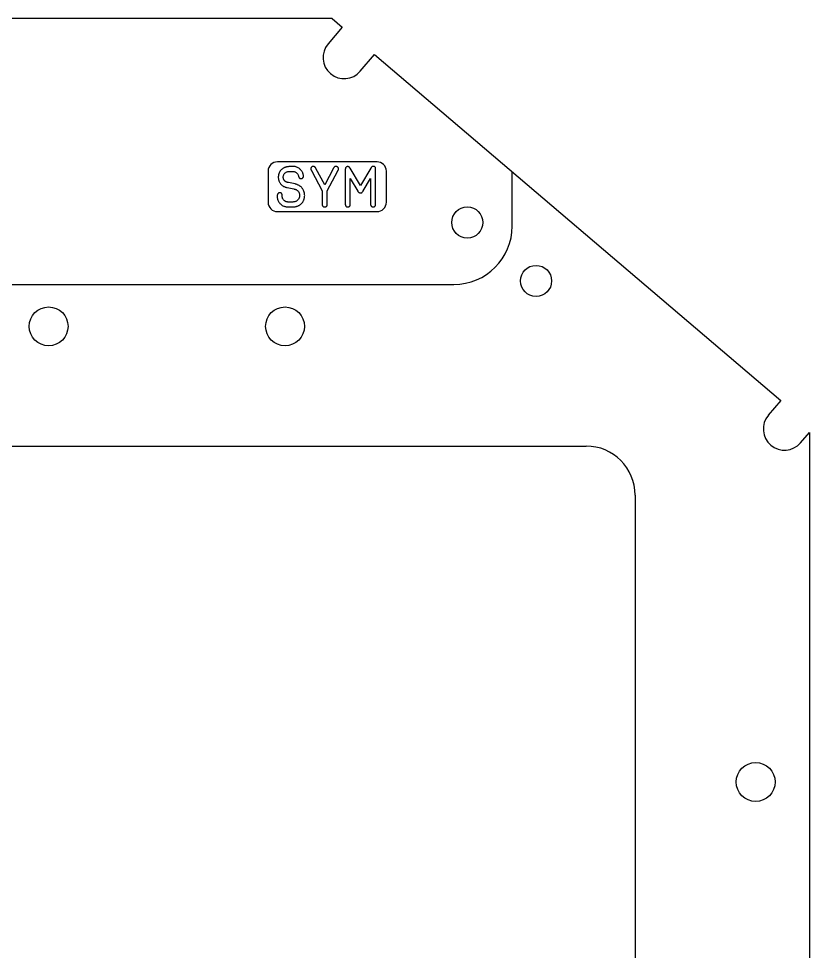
# Model space of a CAD drawing. Header units: inches. Extents: x -3.21 to 3.21, y -7.56 to -0.53.
# Drawn here: x 0.664 to 3.205, y -3.525 to -0.525 of the extents above; entities that cross this region are included whole.
import ezdxf

# ---------------------------------------------------------------- set-up
doc = ezdxf.new("R2010")
doc.units = ezdxf.units.IN
doc.header["$MEASUREMENT"] = 0

msp = doc.modelspace()

# ---------------------------------------------------------------- linework, layer by layer
at = {"color": 7, "linetype": 'Continuous', "lineweight": 25}
for p, q in [((1.6711, -0.5255), (-1.6711, -0.5255)), ((1.6711, -0.5255), (1.7036, -0.5531)), ((1.7036, -0.5531), (1.6582, -0.6064)), ((1.7618, -0.6946), (1.8072, -0.6413)), ((1.8072, -0.6413), (3.1137, -1.7534)), ((1.8155, -0.986), (1.4955, -0.986)), ((1.4655, -1.016), (1.4655, -1.116)), ((1.5443, -1.0008), (1.5317, -1.0014)), ((1.5328, -1.017), (1.5426, -1.0168)), ((1.5426, -1.0168), (1.5435, -1.0168)), ((1.5455, -1.0008), (1.5443, -1.0008)), ((1.6041, -1.0135), (1.6046, -1.0142)), ((1.6046, -1.0142), (1.6394, -1.0794)), ((1.6473, -1.0596), (1.6194, -1.0071)), ((1.6755, -1.0064), (1.6473, -1.0596)), ((1.6554, -1.0794), (1.6892, -1.015)), ((1.6892, -1.015), (1.6896, -1.0144)), ((1.7135, -1.0114), (1.7136, -1.1203)), ((1.7623, -1.0622), (1.7289, -1.0067)), ((1.7958, -1.006), (1.7623, -1.0622)), ((1.8111, -1.122), (1.8111, -1.0093)), ((1.8455, -1.116), (1.8455, -1.016)), ((2.25, -1.1925), (2.25, -1.0182)), ((1.7296, -1.1207), (1.7296, -1.0395)), ((1.7296, -1.0395), (1.7539, -1.0802)), ((1.7711, -1.0792), (1.795, -1.0395)), ((1.795, -1.0395), (1.795, -1.121)), ((1.5272, -1.0687), (1.5483, -1.0731)), ((1.5523, -1.0571), (1.5311, -1.0528)), ((1.6394, -1.0794), (1.6394, -1.1218)), ((1.6554, -1.1212), (1.6554, -1.0794)), ((1.5108, -1.0951), (1.5108, -1.0935)), ((1.5317, -1.1309), (1.5444, -1.1309)), ((1.5436, -1.1152), (1.5319, -1.1152)), ((1.4955, -1.146), (1.8155, -1.146)), ((-2.0625, -1.38), (2.0625, -1.38)), ((3.1137, -1.7534), (3.0732, -1.8009)), ((3.1768, -1.8891), (3.205, -1.8559)), ((3.205, -1.8559), (3.205, -7.5625)), ((-2.4875, -1.9), (2.4875, -1.9)), ((2.645, -2.0575), (2.645, -7.07))]:
    msp.add_line(p, q, dxfattribs=at)
for centre, radius in [((2.1057, -1.181), 0.05), ((2.3265, -1.369), 0.05), ((0.76, -1.515), 0.0625), ((1.52, -1.515), 0.0625), ((3.0325, -2.98), 0.0625)]:
    msp.add_circle(centre, radius, dxfattribs=at)
for centre, radius, start, end in [((1.71, -0.6505), 0.068, 139.5956, 319.5956), ((1.4955, -1.016), 0.03, 90, 180), ((1.8155, -1.016), 0.03, 0, 90), ((1.4955, -1.116), 0.03, 180, 270), ((1.8155, -1.116), 0.03, 270, 0), ((2.0625, -1.1925), 0.1875, 270, 0), ((3.125, -1.845), 0.068, 139.5956, 319.5956), ((2.4875, -2.0575), 0.1575, 0, 90)]:
    msp.add_arc(centre, radius, start, end, dxfattribs=at)
for points, knots in [([(1.5317, -1.0014), (1.5305, -1.0015), (1.5282, -1.0017), (1.5247, -1.0023), (1.5215, -1.0032), (1.5183, -1.0043), (1.5154, -1.0058), (1.5127, -1.0075), (1.5101, -1.0094), (1.5077, -1.0116), (1.5055, -1.014), (1.5036, -1.0166), (1.502, -1.0193), (1.5006, -1.0222), (1.4996, -1.0253), (1.4988, -1.0284), (1.4983, -1.0318), (1.4982, -1.0341), (1.4981, -1.0352)], [0, 0, 0, 0, 0.068381, 0.134233, 0.198524, 0.260693, 0.321999, 0.383071, 0.443897, 0.505669, 0.56708, 0.627587, 0.687368, 0.747729, 0.80835, 0.870166, 0.934001, 1, 1, 1, 1]), ([(1.5142, -1.0349), (1.5143, -1.0336), (1.5144, -1.0312), (1.5155, -1.0278), (1.5171, -1.0247), (1.5193, -1.0221), (1.5221, -1.02), (1.5253, -1.0184), (1.5289, -1.0173), (1.5314, -1.0171), (1.5328, -1.017)], [0, 0, 0, 0, 0.129699, 0.250963, 0.369076, 0.488549, 0.609183, 0.731673, 0.861054, 1, 1, 1, 1]), ([(1.5435, -1.0168), (1.5448, -1.0168), (1.5473, -1.0169), (1.5508, -1.0177), (1.554, -1.019), (1.5567, -1.0208), (1.559, -1.0232), (1.561, -1.026), (1.5625, -1.0294), (1.5631, -1.0318), (1.5635, -1.0331)], [0, 0, 0, 0, 0.136644, 0.262932, 0.380987, 0.495106, 0.610496, 0.730734, 0.859322, 1, 1, 1, 1]), ([(1.5748, -1.0178), (1.574, -1.0164), (1.5723, -1.0139), (1.5693, -1.0105), (1.566, -1.0076), (1.5622, -1.0051), (1.5583, -1.0032), (1.5542, -1.0018), (1.5499, -1.001), (1.5469, -1.0009), (1.5455, -1.0008)], [0, 0, 0, 0, 0.131003, 0.257622, 0.382066, 0.507094, 0.631272, 0.753387, 0.87528, 1, 1, 1, 1]), ([(1.5793, -1.0313), (1.5792, -1.0303), (1.5791, -1.0281), (1.5781, -1.0247), (1.5767, -1.0212), (1.5755, -1.0189), (1.5748, -1.0178)], [0, 0, 0, 0, 0.214499, 0.459554, 0.724968, 1, 1, 1, 1]), ([(1.6108, -1.0008), (1.6102, -1.0008), (1.6091, -1.0009), (1.6076, -1.0014), (1.6061, -1.002), (1.6049, -1.003), (1.6038, -1.0042), (1.603, -1.0055), (1.6025, -1.007), (1.6024, -1.008), (1.6024, -1.0085)], [0, 0, 0, 0, 0.132796, 0.258293, 0.382484, 0.508778, 0.632443, 0.751123, 0.873627, 1, 1, 1, 1]), ([(1.6024, -1.0085), (1.6024, -1.0089), (1.6024, -1.0095), (1.6026, -1.0102), (1.6028, -1.0109), (1.6032, -1.0116), (1.6036, -1.0125), (1.6039, -1.0131), (1.6041, -1.0135)], [0, 0, 0, 0, 0.180621, 0.344202, 0.441827, 0.584311, 0.771976, 1, 1, 1, 1]), ([(1.6194, -1.0071), (1.6191, -1.0066), (1.6185, -1.0056), (1.6176, -1.0042), (1.6165, -1.0031), (1.6155, -1.0022), (1.6144, -1.0015), (1.6132, -1.001), (1.612, -1.0008), (1.6112, -1.0008), (1.6108, -1.0008)], [0, 0, 0, 0, 0.159728, 0.306464, 0.438866, 0.560897, 0.675132, 0.783553, 0.89021, 1, 1, 1, 1]), ([(1.6836, -1.0008), (1.6828, -1.0008), (1.6812, -1.0008), (1.679, -1.002), (1.677, -1.0038), (1.676, -1.0055), (1.6755, -1.0064)], [0, 0, 0, 0, 0.227391, 0.450865, 0.703928, 1, 1, 1, 1]), ([(1.692, -1.0083), (1.6919, -1.0078), (1.6919, -1.0068), (1.6914, -1.0053), (1.6906, -1.004), (1.6895, -1.0029), (1.6883, -1.002), (1.6868, -1.0013), (1.6853, -1.0009), (1.6841, -1.0008), (1.6836, -1.0008)], [0, 0, 0, 0, 0.126872, 0.245839, 0.362914, 0.484015, 0.609723, 0.733702, 0.862125, 1, 1, 1, 1]), ([(1.6896, -1.0144), (1.6899, -1.014), (1.6902, -1.0135), (1.6905, -1.0129), (1.6906, -1.0127)], [0, 0, 0, 0, 0.684683, 1, 1, 1, 1]), ([(1.6906, -1.0127), (1.691, -1.012), (1.6918, -1.0106), (1.6919, -1.009), (1.692, -1.0083)], [0, 0, 0, 0, 0.540897, 1, 1, 1, 1]), ([(1.7218, -1.0012), (1.7211, -1.0012), (1.7199, -1.0012), (1.7181, -1.0017), (1.7166, -1.0025), (1.7154, -1.0036), (1.7145, -1.0051), (1.7139, -1.0069), (1.7136, -1.0091), (1.7135, -1.0106), (1.7135, -1.0114)], [0, 0, 0, 0, 0.131363, 0.247704, 0.354167, 0.460184, 0.572987, 0.698011, 0.838777, 1, 1, 1, 1]), ([(1.7289, -1.0067), (1.7286, -1.0062), (1.728, -1.0053), (1.7272, -1.0041), (1.7264, -1.0031), (1.7253, -1.0021), (1.7238, -1.0013), (1.7225, -1.0012), (1.7218, -1.0012)], [0, 0, 0, 0, 0.180134, 0.33639, 0.467656, 0.579524, 0.780795, 1, 1, 1, 1]), ([(1.8035, -1.0008), (1.8028, -1.0008), (1.8013, -1.0008), (1.7996, -1.0016), (1.7984, -1.0025), (1.7976, -1.0034), (1.7967, -1.0046), (1.7961, -1.0055), (1.7958, -1.006)], [0, 0, 0, 0, 0.233282, 0.442763, 0.55123, 0.677088, 0.828103, 1, 1, 1, 1]), ([(1.8111, -1.0093), (1.8111, -1.0086), (1.8111, -1.0073), (1.8108, -1.0055), (1.8102, -1.004), (1.8094, -1.0027), (1.8083, -1.0018), (1.8069, -1.0011), (1.8053, -1.0008), (1.8042, -1.0008), (1.8035, -1.0008)], [0, 0, 0, 0, 0.1552549, 0.2915789, 0.4126424, 0.5234844, 0.6296542, 0.7386262, 0.8610216, 1, 1, 1, 1]), ([(1.4981, -1.0352), (1.4982, -1.0366), (1.4983, -1.0394), (1.4991, -1.0434), (1.5003, -1.0474), (1.5019, -1.0511), (1.504, -1.0546), (1.5065, -1.0578), (1.5093, -1.0607), (1.5114, -1.0622), (1.5125, -1.063)], [0, 0, 0, 0, 0.1274508, 0.2540327, 0.3799176, 0.5074309, 0.6339409, 0.7569213, 0.8782407, 1, 1, 1, 1]), ([(1.5243, -1.051), (1.5236, -1.0506), (1.5221, -1.0499), (1.5201, -1.0484), (1.5184, -1.0467), (1.5169, -1.0447), (1.5157, -1.0424), (1.5149, -1.04), (1.5143, -1.0375), (1.5143, -1.0358), (1.5142, -1.0349)], [0, 0, 0, 0, 0.121612, 0.242447, 0.362945, 0.488851, 0.614853, 0.740468, 0.867254, 1, 1, 1, 1]), ([(1.5635, -1.0331), (1.5636, -1.0337), (1.564, -1.0347), (1.5646, -1.0361), (1.5655, -1.0373), (1.5664, -1.0383), (1.5674, -1.039), (1.5686, -1.0396), (1.5699, -1.0398), (1.5708, -1.0398), (1.5713, -1.0398)], [0, 0, 0, 0, 0.154021, 0.293256, 0.417897, 0.536847, 0.646879, 0.75929, 0.876961, 1, 1, 1, 1]), ([(1.5713, -1.0398), (1.5719, -1.0398), (1.573, -1.0397), (1.5745, -1.0392), (1.5759, -1.0385), (1.5771, -1.0374), (1.5781, -1.0362), (1.5788, -1.0347), (1.5792, -1.0331), (1.5793, -1.0319), (1.5793, -1.0313)], [0, 0, 0, 0, 0.13088, 0.253124, 0.37161, 0.491676, 0.612369, 0.734709, 0.86264, 1, 1, 1, 1]), ([(1.5125, -1.063), (1.5134, -1.0636), (1.5155, -1.0649), (1.5189, -1.0665), (1.5229, -1.0677), (1.5257, -1.0683), (1.5272, -1.0687)], [0, 0, 0, 0, 0.2160272, 0.4521657, 0.7134274, 1, 1, 1, 1]), ([(1.5311, -1.0528), (1.5304, -1.0526), (1.5291, -1.0523), (1.5273, -1.0519), (1.5257, -1.0515), (1.5247, -1.0511), (1.5243, -1.051)], [0, 0, 0, 0, 0.302919, 0.569251, 0.801778, 1, 1, 1, 1]), ([(1.5483, -1.0731), (1.549, -1.0733), (1.5504, -1.0736), (1.5524, -1.0741), (1.5541, -1.0747), (1.5552, -1.0751), (1.5556, -1.0753)], [0, 0, 0, 0, 0.302411, 0.568123, 0.800631, 1, 1, 1, 1]), ([(1.583, -1.0943), (1.5829, -1.0931), (1.5829, -1.0908), (1.5824, -1.0875), (1.5817, -1.0843), (1.5809, -1.0812), (1.5796, -1.0783), (1.5783, -1.0754), (1.5765, -1.0727), (1.5746, -1.0702), (1.5725, -1.0678), (1.5701, -1.0656), (1.5676, -1.0637), (1.5649, -1.0619), (1.562, -1.0604), (1.5589, -1.059), (1.5557, -1.0579), (1.5534, -1.0574), (1.5523, -1.0571)], [0, 0, 0, 0, 0.065995, 0.130262, 0.192676, 0.254053, 0.314151, 0.374557, 0.435265, 0.49621, 0.557413, 0.618187, 0.679031, 0.740776, 0.803132, 0.866769, 0.932378, 1, 1, 1, 1]), ([(1.5556, -1.0753), (1.5564, -1.0758), (1.5581, -1.0767), (1.5603, -1.0785), (1.5622, -1.0806), (1.5638, -1.083), (1.5651, -1.0856), (1.5662, -1.0883), (1.5668, -1.0912), (1.5669, -1.0931), (1.5669, -1.0941)], [0, 0, 0, 0, 0.12257, 0.244174, 0.366966, 0.493233, 0.620313, 0.746003, 0.871694, 1, 1, 1, 1]), ([(1.7621, -1.0861), (1.7626, -1.0861), (1.7635, -1.0861), (1.7647, -1.0859), (1.7658, -1.0855), (1.7669, -1.0849), (1.7678, -1.084), (1.7688, -1.0827), (1.77, -1.0811), (1.7707, -1.0799), (1.7711, -1.0792)], [0, 0, 0, 0, 0.11479, 0.216829, 0.313114, 0.402301, 0.506757, 0.63991, 0.804363, 1, 1, 1, 1]), ([(1.5032, -1.0853), (1.5026, -1.0853), (1.5014, -1.0854), (1.4996, -1.086), (1.4981, -1.087), (1.4968, -1.0883), (1.4958, -1.09), (1.4951, -1.0919), (1.4946, -1.0941), (1.4945, -1.0956), (1.4945, -1.0964)], [0, 0, 0, 0, 0.1189093, 0.2326063, 0.3427592, 0.4591397, 0.5812346, 0.7104329, 0.8475937, 1, 1, 1, 1]), ([(1.4945, -1.0964), (1.4946, -1.0981), (1.4948, -1.1015), (1.496, -1.1065), (1.4977, -1.1112), (1.5002, -1.1156), (1.5033, -1.1197), (1.5069, -1.1232), (1.5109, -1.1262), (1.5139, -1.1276), (1.5155, -1.1283)], [0, 0, 0, 0, 0.127253, 0.252347, 0.376096, 0.502812, 0.62837, 0.751743, 0.874653, 1, 1, 1, 1]), ([(1.5108, -1.0935), (1.5107, -1.0929), (1.5106, -1.0918), (1.5103, -1.0902), (1.5096, -1.0888), (1.5086, -1.0876), (1.5075, -1.0866), (1.5062, -1.0858), (1.5048, -1.0854), (1.5037, -1.0853), (1.5032, -1.0853)], [0, 0, 0, 0, 0.138166, 0.267374, 0.391592, 0.514994, 0.635999, 0.752353, 0.874042, 1, 1, 1, 1]), ([(1.5106, -1.0968), (1.5106, -1.0966), (1.5106, -1.096), (1.5107, -1.0954), (1.5108, -1.0951)], [0, 0, 0, 0, 0.337311, 1, 1, 1, 1]), ([(1.5239, -1.1144), (1.523, -1.1141), (1.5212, -1.1134), (1.5187, -1.1118), (1.5165, -1.1099), (1.5145, -1.1076), (1.5128, -1.1051), (1.5116, -1.1024), (1.5108, -1.0996), (1.5107, -1.0978), (1.5106, -1.0968)], [0, 0, 0, 0, 0.123948, 0.246904, 0.372712, 0.502718, 0.632605, 0.757367, 0.878576, 1, 1, 1, 1]), ([(1.5444, -1.1309), (1.5458, -1.1308), (1.5486, -1.1307), (1.5526, -1.1302), (1.5564, -1.1293), (1.5599, -1.1282), (1.5633, -1.1267), (1.5665, -1.125), (1.5694, -1.123), (1.5722, -1.1206), (1.5747, -1.118), (1.5768, -1.1152), (1.5787, -1.1122), (1.5802, -1.109), (1.5814, -1.1056), (1.5822, -1.102), (1.5828, -1.0982), (1.5829, -1.0956), (1.583, -1.0943)], [0, 0, 0, 0, 0.070174, 0.1377999, 0.202503, 0.2659365, 0.3270388, 0.3876585, 0.4477824, 0.5084636, 0.568977, 0.6279244, 0.6870269, 0.7463526, 0.8063354, 0.8684734, 0.932872, 1, 1, 1, 1]), ([(1.5669, -1.0941), (1.5669, -1.0953), (1.5667, -1.0976), (1.5658, -1.101), (1.5645, -1.1042), (1.5626, -1.1071), (1.5604, -1.1097), (1.5578, -1.1118), (1.5549, -1.1134), (1.5528, -1.1141), (1.5518, -1.1144)], [0, 0, 0, 0, 0.131369, 0.258837, 0.384038, 0.511975, 0.637825, 0.758189, 0.87814, 1, 1, 1, 1]), ([(1.7539, -1.0802), (1.7542, -1.0807), (1.7548, -1.0818), (1.7559, -1.0831), (1.7568, -1.0842), (1.758, -1.0852), (1.7598, -1.086), (1.7613, -1.086), (1.7621, -1.0861)], [0, 0, 0, 0, 0.180712, 0.334806, 0.465176, 0.571568, 0.77288, 1, 1, 1, 1]), ([(1.5155, -1.1283), (1.5167, -1.1287), (1.5192, -1.1295), (1.5232, -1.1303), (1.5274, -1.1308), (1.5303, -1.1309), (1.5317, -1.1309)], [0, 0, 0, 0, 0.229679, 0.479398, 0.739657, 1, 1, 1, 1]), ([(1.5319, -1.1152), (1.5311, -1.1152), (1.5296, -1.1152), (1.5274, -1.115), (1.5256, -1.1148), (1.5244, -1.1145), (1.5239, -1.1144)], [0, 0, 0, 0, 0.3046897, 0.5682597, 0.8018294, 1, 1, 1, 1]), ([(1.5518, -1.1144), (1.5512, -1.1145), (1.5498, -1.1147), (1.5477, -1.1149), (1.5456, -1.1152), (1.5442, -1.1152), (1.5436, -1.1152)], [0, 0, 0, 0, 0.212682, 0.493091, 0.776251, 1, 1, 1, 1]), ([(1.6394, -1.1218), (1.6394, -1.1225), (1.6394, -1.1239), (1.6398, -1.1258), (1.6404, -1.1274), (1.6413, -1.1288), (1.6425, -1.1298), (1.6439, -1.1305), (1.6456, -1.1309), (1.6468, -1.1309), (1.6475, -1.1309)], [0, 0, 0, 0, 0.155466, 0.29256, 0.414166, 0.525591, 0.633876, 0.743476, 0.865281, 1, 1, 1, 1]), ([(1.6475, -1.1309), (1.6482, -1.1309), (1.6497, -1.1308), (1.6518, -1.1301), (1.6536, -1.1291), (1.6543, -1.128), (1.6546, -1.1275)], [0, 0, 0, 0, 0.2763319, 0.5410035, 0.7863385, 1, 1, 1, 1]), ([(1.6546, -1.1275), (1.6548, -1.1272), (1.655, -1.1264), (1.6553, -1.1251), (1.6554, -1.1233), (1.6554, -1.122), (1.6554, -1.1212)], [0, 0, 0, 0, 0.173247, 0.367321, 0.628894, 1, 1, 1, 1]), ([(1.7136, -1.1203), (1.7136, -1.1211), (1.7136, -1.1227), (1.7139, -1.125), (1.7145, -1.1269), (1.7154, -1.1284), (1.7165, -1.1296), (1.7179, -1.1304), (1.7196, -1.1309), (1.7208, -1.1309), (1.7214, -1.1309)], [0, 0, 0, 0, 0.17066, 0.317377, 0.446715, 0.559937, 0.663798, 0.767108, 0.877172, 1, 1, 1, 1]), ([(1.7214, -1.1309), (1.7222, -1.1308), (1.7238, -1.1307), (1.726, -1.1297), (1.7278, -1.1284), (1.7285, -1.1271), (1.7288, -1.1265)], [0, 0, 0, 0, 0.2677114, 0.5277566, 0.7742066, 1, 1, 1, 1]), ([(1.7288, -1.1265), (1.729, -1.1262), (1.7292, -1.1254), (1.7295, -1.1242), (1.7296, -1.1226), (1.7296, -1.1214), (1.7296, -1.1207)], [0, 0, 0, 0, 0.195455, 0.39503, 0.648136, 1, 1, 1, 1]), ([(1.795, -1.121), (1.795, -1.1218), (1.795, -1.1231), (1.7951, -1.1247), (1.7953, -1.1259), (1.7955, -1.1266), (1.7956, -1.1269)], [0, 0, 0, 0, 0.376872, 0.644344, 0.837041, 1, 1, 1, 1]), ([(1.7956, -1.1269), (1.796, -1.1275), (1.7967, -1.1287), (1.7985, -1.1299), (1.8007, -1.1307), (1.8023, -1.1308), (1.8032, -1.1309)], [0, 0, 0, 0, 0.231012, 0.460822, 0.711885, 1, 1, 1, 1]), ([(1.8032, -1.1309), (1.8037, -1.1309), (1.8049, -1.1308), (1.8065, -1.1304), (1.8078, -1.1297), (1.809, -1.1287), (1.8099, -1.1274), (1.8105, -1.1258), (1.8109, -1.124), (1.811, -1.1227), (1.8111, -1.122)], [0, 0, 0, 0, 0.132576, 0.252169, 0.363846, 0.475345, 0.587061, 0.708262, 0.846159, 1, 1, 1, 1])]:
    msp.add_open_spline(points, degree=3, knots=knots, dxfattribs=at)

doc.saveas('drawing.dxf')
